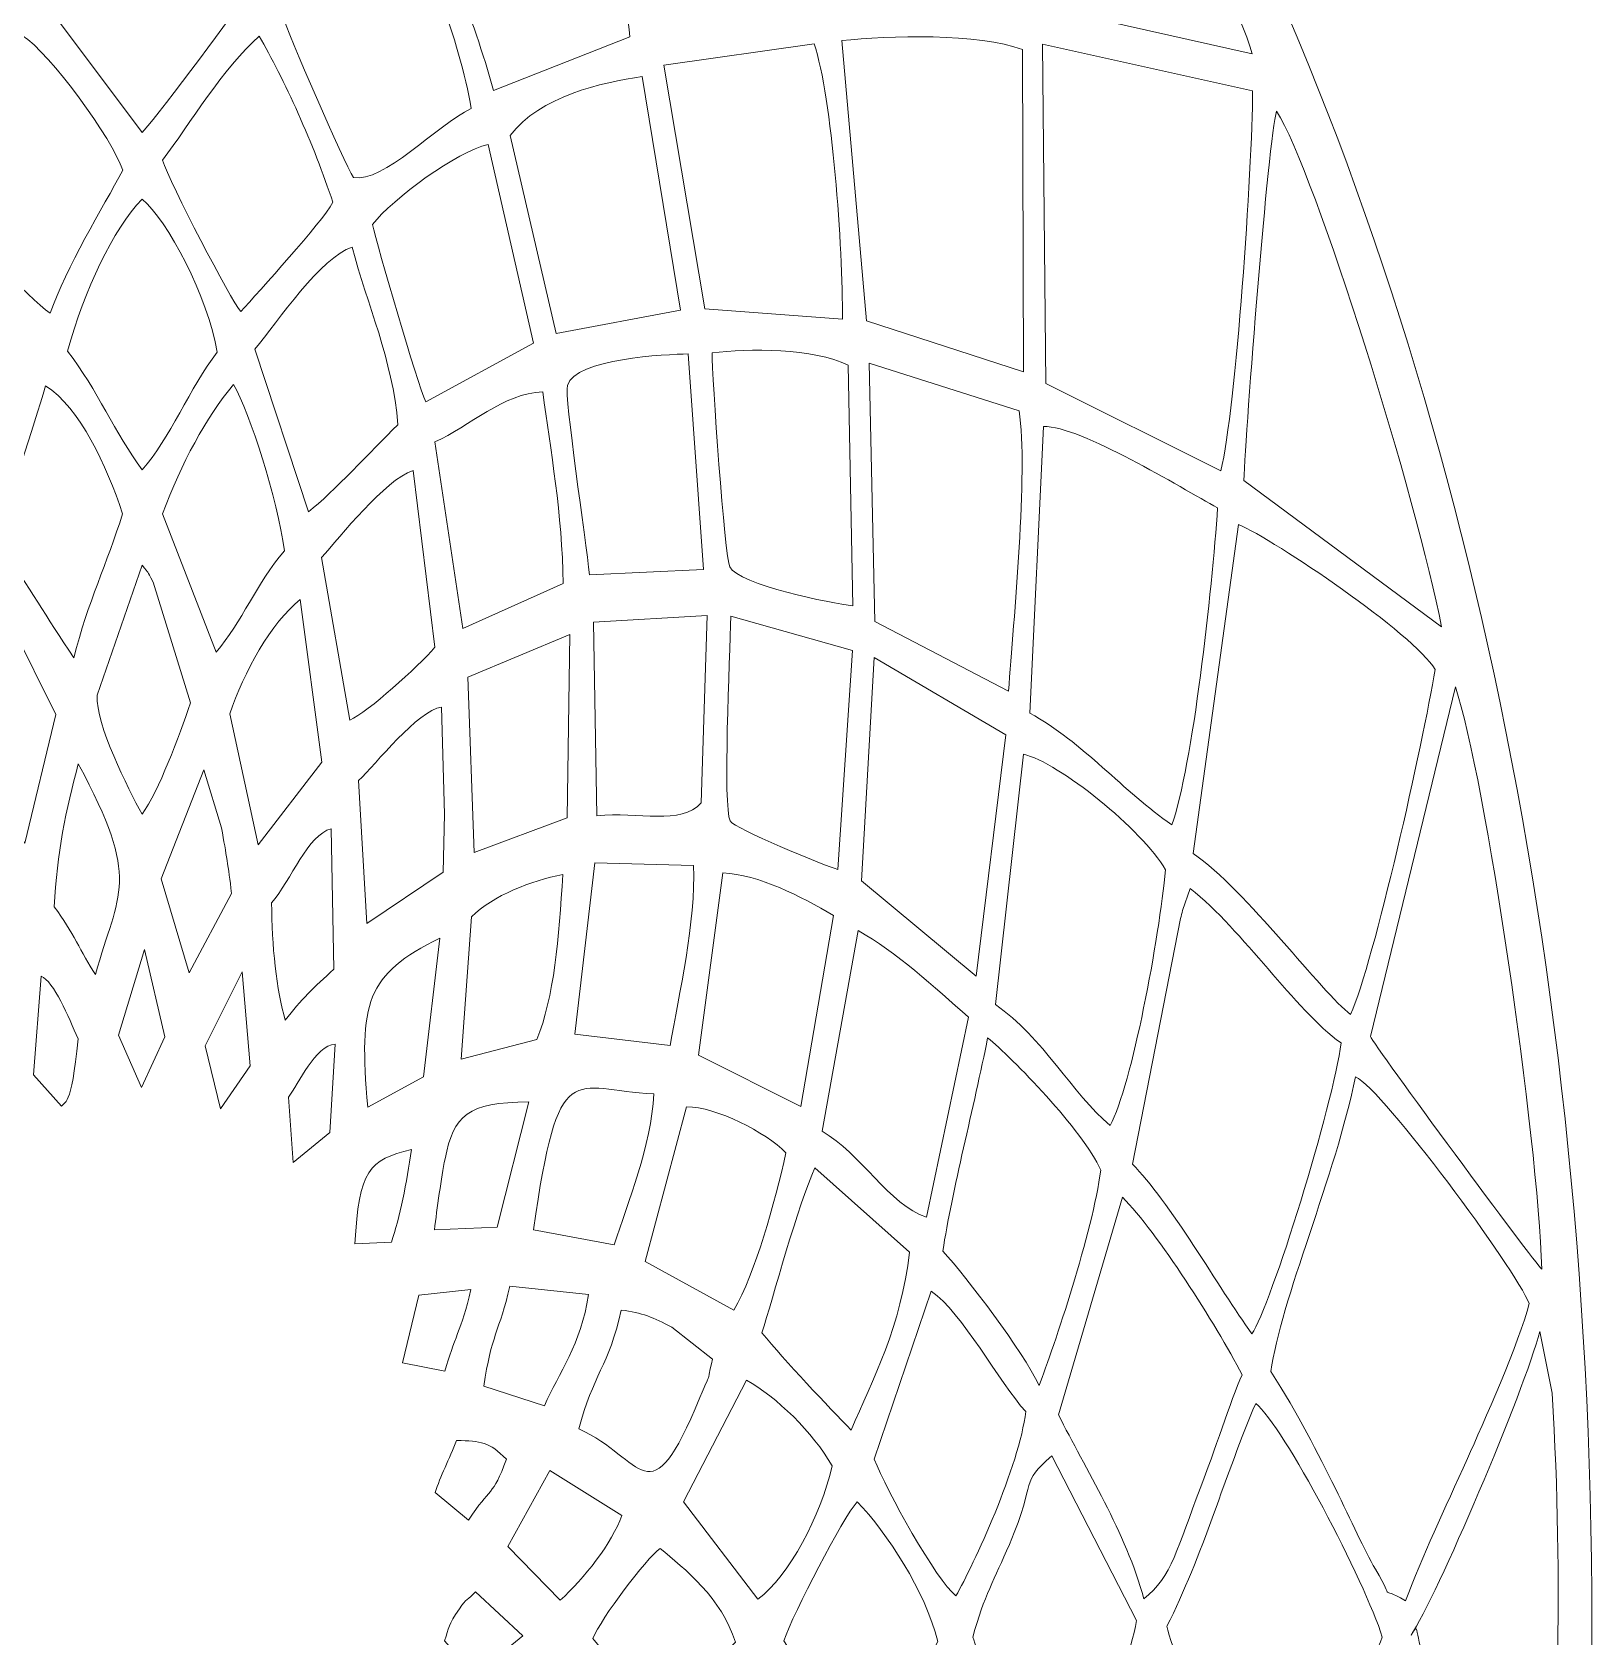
# Model space of a CAD drawing. Header units: millimetres. Extents: x -95 to 95, y -175 to 175.
# Drawn here: x -1.8 to 30.47, y -4.66 to 28.55 of the extents above; entities that cross this region are included whole.
import ezdxf

# ---------------------------------------------------------------- set-up
doc = ezdxf.new("R2010")
doc.units = ezdxf.units.MM
doc.header["$MEASUREMENT"] = 0
doc.layers.add('Camada 1', color=7, linetype='Continuous')

msp = doc.modelspace()

# ---------------------------------------------------------------- linework, layer by layer
at = {"layer": 'Camada 1', "color": 250, "lineweight": 9}
for points, knots in [([(2.7243, 54.3657), (2.7243, 54.3657), (2.7243, 49.7857), (2.7243, 49.7857), (2.7243, 49.7857), (18.2422, 47.7014), (30.4743, 24.2353), (30.4743, -4.4067), (30.4743, -4.4067), (30.4743, -34.4198), (17.0433, -58.7509), (0.4743, -58.7509), (0.4743, -58.7509), (-16.0947, -58.7509), (-29.5257, -34.4198), (-29.5257, -4.4067), (-29.5257, -4.4067), (-29.5257, 24.2353), (-17.2936, 47.7014), (-1.7757, 49.7857), (-1.7757, 49.7857), (-1.7757, 49.7857), (-1.7757, 54.3657), (-1.7757, 54.3657), (-1.7757, 54.3657), (-1.7757, 55.6084), (-0.7684, 56.6157), (0.4743, 56.6157), (0.4743, 56.6157), (1.717, 56.6157), (2.7243, 55.6084), (2.7243, 54.3657)], [0, 0, 0, 0, 0.1111111, 0.1111111, 0.1111111, 0.1111111, 0.2222222, 0.2222222, 0.2222222, 0.2222222, 0.3333333, 0.3333333, 0.3333333, 0.3333333, 0.4444444, 0.4444444, 0.4444444, 0.4444444, 0.5555556, 0.5555556, 0.5555556, 0.5555556, 0.6666667, 0.6666667, 0.6666667, 0.6666667, 0.7777778, 0.7777778, 0.7777778, 0.7777778, 1, 1, 1, 1]), ([(19.0704, 29.0806), (19.0704, 29.0806), (23.4425, 28.1028), (23.4425, 28.1028), (23.4425, 28.1028), (23.05, 29.6429), (19.4542, 36.0664), (18.589, 36.9359), (18.589, 36.9359), (18.589, 36.9359), (19.0704, 29.0806), (19.0704, 29.0806)], [0, 0, 0, 0, 0.25, 0.25, 0.25, 0.25, 0.5, 0.5, 0.5, 0.5, 1, 1, 1, 1]), ([(6.2894, 31.7045), (6.629, 30.3852), (7.3302, 28.8857), (7.7467, 27.3434), (7.7467, 27.3434), (7.7467, 27.3434), (10.5671, 28.4539), (10.5671, 28.4539), (10.5671, 28.4539), (10.3978, 30.0842), (9.6473, 32.1942), (9.3583, 33.6924), (9.3583, 33.6924), (8.6116, 33.5081), (6.789, 32.2974), (6.2894, 31.7045)], [0, 0, 0, 0, 0.2, 0.2, 0.2, 0.2, 0.4, 0.4, 0.4, 0.4, 0.6, 0.6, 0.6, 0.6, 1, 1, 1, 1]), ([(-1.5453, 29.1724), (-1.5453, 29.1724), (0.4746, 26.473), (0.4746, 26.473), (0.4746, 26.473), (0.6144, 26.5897), (2.3514, 28.8842), (2.5054, 29.1724), (2.5054, 29.1724), (2.2732, 29.8959), (0.955, 32.1904), (0.4746, 32.5807), (0.4746, 32.5807), (-0.0196, 32.0627), (-1.2943, 29.9267), (-1.5453, 29.1724)], [0, 0, 0, 0, 0.2, 0.2, 0.2, 0.2, 0.4, 0.4, 0.4, 0.4, 0.6, 0.6, 0.6, 0.6, 1, 1, 1, 1]), ([(3.3634, 28.9422), (3.4874, 28.5168), (4.6565, 25.8543), (4.8454, 25.5435), (4.8454, 25.5435), (5.4641, 25.4139), (6.5676, 26.6279), (7.2852, 26.9696), (7.2852, 26.9696), (7.0627, 28.3982), (6.2479, 30.2114), (5.9062, 31.3528), (5.9062, 31.3528), (5.3878, 31.1137), (3.7893, 29.7603), (3.3634, 28.9422)], [0, 0, 0, 0, 0.2, 0.2, 0.2, 0.2, 0.4, 0.4, 0.4, 0.4, 0.6, 0.6, 0.6, 0.6, 1, 1, 1, 1]), ([(-3.4535, 25.029), (-3.0892, 24.3224), (-1.9047, 23.0771), (-1.4257, 22.7316), (-1.4257, 22.7316), (-1.1036, 23.6857), (-0.3351, 24.9117), (0.0719, 25.6944), (0.0719, 25.6944), (-0.1344, 26.3326), (-1.4301, 28.1224), (-2.0092, 28.4809), (-2.0092, 28.4809), (-2.4394, 27.6546), (-3.1562, 26.1116), (-3.4535, 25.029)], [0, 0, 0, 0, 0.2, 0.2, 0.2, 0.2, 0.4, 0.4, 0.4, 0.4, 0.6, 0.6, 0.6, 0.6, 1, 1, 1, 1]), ([(0.8987, 25.9039), (1.0447, 25.4325), (2.3187, 22.9889), (2.5159, 22.7671), (2.5159, 22.7671), (2.8845, 23.1752), (4.1892, 24.6038), (4.4194, 25.029), (4.4194, 25.029), (4.0383, 26.2061), (3.3962, 27.6105), (2.8987, 28.4648), (2.8987, 28.4648), (2.1395, 27.7994), (1.472, 26.661), (0.8987, 25.9039)], [0, 0, 0, 0, 0.2, 0.2, 0.2, 0.2, 0.4, 0.4, 0.4, 0.4, 0.6, 0.6, 0.6, 0.6, 1, 1, 1, 1]), ([(11.2668, 27.8698), (11.2668, 27.8698), (12.117, 22.8257), (12.117, 22.8257), (12.117, 22.8257), (12.117, 22.8257), (14.9643, 22.6084), (14.9643, 22.6084), (14.9643, 22.6084), (14.9814, 24.0818), (14.7495, 27.2122), (14.3809, 28.3119), (14.3809, 28.3119), (14.3809, 28.3119), (11.2668, 27.8698), (11.2668, 27.8698)], [0, 0, 0, 0, 0.2, 0.2, 0.2, 0.2, 0.4, 0.4, 0.4, 0.4, 0.6, 0.6, 0.6, 0.6, 1, 1, 1, 1]), ([(15.4655, 22.5782), (15.4655, 22.5782), (18.7105, 21.5215), (18.7105, 21.5215), (18.7105, 21.5215), (18.7105, 21.5215), (18.6937, 28.1893), (18.6937, 28.1893), (18.6937, 28.1893), (17.7959, 28.5247), (15.9131, 28.4889), (14.9504, 28.3741), (14.9504, 28.3741), (14.9504, 28.3741), (15.4655, 22.5782), (15.4655, 22.5782)], [0, 0, 0, 0, 0.2, 0.2, 0.2, 0.2, 0.4, 0.4, 0.4, 0.4, 0.6, 0.6, 0.6, 0.6, 1, 1, 1, 1]), ([(19.1744, 21.2772), (19.1744, 21.2772), (22.7955, 19.4749), (22.7955, 19.4749), (22.7955, 19.4749), (23.1115, 20.7647), (23.4446, 25.7192), (23.4545, 27.3381), (23.4545, 27.3381), (23.4545, 27.3381), (19.1072, 28.2997), (19.1072, 28.2997), (19.1072, 28.2997), (19.1072, 28.2997), (19.1744, 21.2772), (19.1744, 21.2772)], [0, 0, 0, 0, 0.2, 0.2, 0.2, 0.2, 0.4, 0.4, 0.4, 0.4, 0.6, 0.6, 0.6, 0.6, 1, 1, 1, 1]), ([(8.0921, 26.4101), (8.0921, 26.4101), (9.04, 22.3115), (9.04, 22.3115), (9.04, 22.3115), (9.04, 22.3115), (11.6161, 22.7974), (11.6161, 22.7974), (11.6161, 22.7974), (11.6161, 22.7974), (10.8242, 27.632), (10.8242, 27.632), (10.8242, 27.632), (9.9848, 27.508), (8.7051, 27.229), (8.0921, 26.4101)], [0, 0, 0, 0, 0.2, 0.2, 0.2, 0.2, 0.4, 0.4, 0.4, 0.4, 0.6, 0.6, 0.6, 0.6, 1, 1, 1, 1]), ([(23.2744, 19.2743), (23.2744, 19.2743), (27.363, 16.2447), (27.363, 16.2447), (27.363, 16.2447), (26.8788, 18.7986), (24.7484, 25.6719), (23.9494, 26.9123), (23.9494, 26.9123), (23.7739, 26.3413), (23.3134, 20.3412), (23.2744, 19.2743)], [0, 0, 0, 0, 0.25, 0.25, 0.25, 0.25, 0.5, 0.5, 0.5, 0.5, 1, 1, 1, 1]), ([(5.2424, 24.5686), (5.3373, 24.1385), (6.1684, 21.2806), (6.3433, 20.9), (6.3433, 20.9), (6.3433, 20.9), (8.5703, 22.1132), (8.5703, 22.1132), (8.5703, 22.1132), (8.5703, 22.1132), (7.6337, 26.226), (7.6337, 26.226), (7.6337, 26.226), (7.0006, 26.0916), (5.6551, 25.1021), (5.2424, 24.5686)], [0, 0, 0, 0, 0.2, 0.2, 0.2, 0.2, 0.4, 0.4, 0.4, 0.4, 0.6, 0.6, 0.6, 0.6, 1, 1, 1, 1]), ([(-1.0693, 21.9476), (-0.4444, 21.1427), (-0.0876, 20.2556), (0.4746, 19.4928), (0.4746, 19.4928), (1.0453, 20.1211), (1.4641, 21.2016), (2.0285, 21.9261), (2.0285, 21.9261), (1.8452, 23.063), (0.9955, 24.6739), (0.4746, 25.0924), (0.4746, 25.0924), (-0.141, 24.4656), (-0.7104, 23.2186), (-1.0693, 21.9476)], [0, 0, 0, 0, 0.2, 0.2, 0.2, 0.2, 0.4, 0.4, 0.4, 0.4, 0.6, 0.6, 0.6, 0.6, 1, 1, 1, 1]), ([(2.8064, 21.9917), (2.8064, 21.9917), (3.916, 18.6207), (3.916, 18.6207), (3.916, 18.6207), (4.4397, 19.0432), (5.1972, 19.8642), (5.7678, 20.4253), (5.7678, 20.4253), (5.6576, 21.7913), (5.1313, 22.9013), (4.8233, 24.102), (4.8233, 24.102), (4.1793, 23.9012), (3.286, 22.5717), (2.8064, 21.9917)], [0, 0, 0, 0, 0.2, 0.2, 0.2, 0.2, 0.4, 0.4, 0.4, 0.4, 0.6, 0.6, 0.6, 0.6, 1, 1, 1, 1]), ([(15.1777, 16.6785), (15.1777, 16.6785), (15.0812, 21.6607), (15.0812, 21.6607), (15.0812, 21.6607), (14.381, 22.0079), (13.008, 22.0106), (12.2703, 21.9135), (12.2703, 21.9135), (12.2595, 21.4589), (12.5356, 17.6817), (12.6331, 17.4847), (12.6331, 17.4847), (12.8173, 17.1133), (14.7549, 16.7286), (15.1777, 16.6785)], [0, 0, 0, 0, 0.2, 0.2, 0.2, 0.2, 0.4, 0.4, 0.4, 0.4, 0.6, 0.6, 0.6, 0.6, 1, 1, 1, 1]), ([(9.7321, 17.3167), (9.7321, 17.3167), (12.0935, 17.4319), (12.0935, 17.4319), (12.0935, 17.4319), (12.0935, 17.4319), (11.775, 21.8906), (11.775, 21.8906), (11.775, 21.8906), (11.3161, 21.885), (9.4407, 21.795), (9.2741, 21.2401), (9.2741, 21.2401), (9.2074, 21.018), (9.6579, 18.0424), (9.7321, 17.3167)], [0, 0, 0, 0, 0.2, 0.2, 0.2, 0.2, 0.4, 0.4, 0.4, 0.4, 0.6, 0.6, 0.6, 0.6, 1, 1, 1, 1]), ([(15.6351, 16.3564), (15.6351, 16.3564), (18.4033, 14.9119), (18.4033, 14.9119), (18.4033, 14.9119), (18.5087, 16.3943), (18.8108, 19.4462), (18.6235, 20.7141), (18.6235, 20.7141), (18.6235, 20.7141), (15.5189, 21.702), (15.5189, 21.702), (15.5189, 21.702), (15.5189, 21.702), (15.6351, 16.3564), (15.6351, 16.3564)], [0, 0, 0, 0, 0.2, 0.2, 0.2, 0.2, 0.4, 0.4, 0.4, 0.4, 0.6, 0.6, 0.6, 0.6, 1, 1, 1, 1]), ([(0.8992, 18.5837), (0.8992, 18.5837), (2.0056, 15.7187), (2.0056, 15.7187), (2.0056, 15.7187), (2.5381, 16.3441), (2.8456, 17.1458), (3.4174, 17.8151), (3.4174, 17.8151), (3.2678, 18.9074), (2.7096, 20.6502), (2.3659, 21.2616), (2.3659, 21.2616), (1.7921, 20.5654), (1.2856, 19.6306), (0.8992, 18.5837)], [0, 0, 0, 0, 0.2, 0.2, 0.2, 0.2, 0.4, 0.4, 0.4, 0.4, 0.6, 0.6, 0.6, 0.6, 1, 1, 1, 1]), ([(-2.4488, 17.8699), (-1.8346, 17.0617), (-1.5312, 16.4645), (-0.9372, 15.603), (-0.9372, 15.603), (-0.6464, 16.7619), (-0.2511, 17.5559), (0.0715, 18.5837), (0.0715, 18.5837), (-0.2643, 19.586), (-0.8082, 20.7717), (-1.5267, 21.2335), (-1.5267, 21.2335), (-1.7678, 20.34), (-2.2974, 18.9929), (-2.4488, 17.8699)], [0, 0, 0, 0, 0.2, 0.2, 0.2, 0.2, 0.4, 0.4, 0.4, 0.4, 0.6, 0.6, 0.6, 0.6, 1, 1, 1, 1]), ([(6.5343, 20.0691), (6.5343, 20.0691), (7.1114, 16.2059), (7.1114, 16.2059), (7.1114, 16.2059), (7.1114, 16.2059), (9.1861, 17.1383), (9.1861, 17.1383), (9.1861, 17.1383), (9.1727, 18.5661), (8.9207, 19.9118), (8.7649, 21.1086), (8.7649, 21.1086), (7.9453, 21.0753), (7.2549, 20.396), (6.5343, 20.0691)], [0, 0, 0, 0, 0.2, 0.2, 0.2, 0.2, 0.4, 0.4, 0.4, 0.4, 0.6, 0.6, 0.6, 0.6, 1, 1, 1, 1]), ([(18.8432, 14.4573), (19.9382, 13.8609), (20.7865, 12.8296), (21.7805, 12.1479), (21.7805, 12.1479), (22.2146, 13.3269), (22.6139, 17.0272), (22.7289, 18.7095), (22.7289, 18.7095), (21.9609, 19.1204), (19.906, 20.3998), (19.1277, 20.3911), (19.1277, 20.3911), (19.1277, 20.3911), (18.8432, 14.4573), (18.8432, 14.4573)], [0, 0, 0, 0, 0.2, 0.2, 0.2, 0.2, 0.4, 0.4, 0.4, 0.4, 0.6, 0.6, 0.6, 0.6, 1, 1, 1, 1]), ([(4.1869, 17.6818), (4.1869, 17.6818), (4.7739, 14.3098), (4.7739, 14.3098), (4.7739, 14.3098), (5.1414, 14.4832), (6.1779, 15.4053), (6.5345, 15.8215), (6.5345, 15.8215), (6.5345, 15.8215), (6.0816, 19.4767), (6.0816, 19.4767), (6.0816, 19.4767), (5.4904, 19.282), (4.5776, 18.1116), (4.1869, 17.6818)], [0, 0, 0, 0, 0.2, 0.2, 0.2, 0.2, 0.4, 0.4, 0.4, 0.4, 0.6, 0.6, 0.6, 0.6, 1, 1, 1, 1]), ([(22.2241, 11.5556), (23.3242, 10.7918), (24.8989, 8.6553), (25.4804, 8.2217), (25.4804, 8.2217), (25.9634, 9.2983), (26.9856, 13.8544), (27.2279, 15.3611), (27.2279, 15.3611), (26.8011, 16.0948), (23.9033, 18.0481), (23.16, 18.3608), (23.16, 18.3608), (23.16, 18.3608), (22.2241, 11.5556), (22.2241, 11.5556)], [0, 0, 0, 0, 0.2, 0.2, 0.2, 0.2, 0.4, 0.4, 0.4, 0.4, 0.6, 0.6, 0.6, 0.6, 1, 1, 1, 1]), ([(0.4746, 12.3664), (0.8151, 12.8479), (1.2413, 13.9669), (1.4721, 14.6705), (1.4721, 14.6705), (1.4721, 14.6705), (0.7021, 17.1654), (0.7021, 17.1654), (0.7021, 17.1654), (0.5475, 17.4596), (0.6432, 17.3048), (0.4746, 17.5213), (0.4746, 17.5213), (0.4746, 17.5213), (-0.4585, 14.8293), (-0.4585, 14.8293), (-0.4585, 14.8293), (-0.486, 14.22), (0.1758, 12.9085), (0.4746, 12.3664)], [0, 0, 0, 0, 0.1666667, 0.1666667, 0.1666667, 0.1666667, 0.3333333, 0.3333333, 0.3333333, 0.3333333, 0.5, 0.5, 0.5, 0.5, 0.6666667, 0.6666667, 0.6666667, 0.6666667, 1, 1, 1, 1]), ([(-3.2737, 13.548), (-2.9872, 13.122), (-2.1549, 11.9693), (-1.9494, 11.7639), (-1.9494, 11.7639), (-1.9494, 11.7639), (-1.3087, 14.427), (-1.3087, 14.427), (-1.3087, 14.427), (-1.3087, 14.427), (-2.2162, 16.2521), (-2.2162, 16.2521), (-2.2162, 16.2521), (-2.6048, 16.8055), (-2.3418, 16.5369), (-2.7726, 16.8231), (-2.7726, 16.8231), (-2.7726, 16.8231), (-3.2737, 13.548), (-3.2737, 13.548)], [0, 0, 0, 0, 0.1666667, 0.1666667, 0.1666667, 0.1666667, 0.3333333, 0.3333333, 0.3333333, 0.3333333, 0.5, 0.5, 0.5, 0.5, 0.6666667, 0.6666667, 0.6666667, 0.6666667, 1, 1, 1, 1]), ([(2.2866, 14.4404), (2.2866, 14.4404), (2.8769, 11.7338), (2.8769, 11.7338), (2.8769, 11.7338), (2.8769, 11.7338), (4.1945, 13.4412), (4.1945, 13.4412), (4.1945, 13.4412), (4.1945, 13.4412), (3.748, 16.8072), (3.748, 16.8072), (3.748, 16.8072), (3.1364, 16.335), (2.5779, 15.296), (2.2866, 14.4404)], [0, 0, 0, 0, 0.2, 0.2, 0.2, 0.2, 0.4, 0.4, 0.4, 0.4, 0.6, 0.6, 0.6, 0.6, 1, 1, 1, 1]), ([(9.8119, 16.3396), (9.8119, 16.3396), (9.8858, 12.3352), (9.8858, 12.3352), (9.8858, 12.3352), (10.7503, 12.4182), (11.6182, 12.1322), (12.0437, 12.5989), (12.0437, 12.5989), (12.0437, 12.5989), (12.1672, 16.4772), (12.1672, 16.4772), (12.1672, 16.4772), (12.1672, 16.4772), (9.8119, 16.3396), (9.8119, 16.3396)], [0, 0, 0, 0, 0.2, 0.2, 0.2, 0.2, 0.4, 0.4, 0.4, 0.4, 0.6, 0.6, 0.6, 0.6, 1, 1, 1, 1]), ([(14.8683, 11.2249), (14.8683, 11.2249), (15.1747, 15.753), (15.1747, 15.753), (15.1747, 15.753), (15.1747, 15.753), (12.6591, 16.4618), (12.6591, 16.4618), (12.6591, 16.4618), (12.6327, 15.6063), (12.4901, 12.5052), (12.6418, 12.2271), (12.6418, 12.2271), (12.7285, 12.0681), (14.5789, 11.308), (14.8683, 11.2249)], [0, 0, 0, 0, 0.2, 0.2, 0.2, 0.2, 0.4, 0.4, 0.4, 0.4, 0.6, 0.6, 0.6, 0.6, 1, 1, 1, 1]), ([(7.2176, 15.202), (7.2176, 15.202), (7.3427, 11.5746), (7.3427, 11.5746), (7.3427, 11.5746), (7.3427, 11.5746), (9.2704, 12.2911), (9.2704, 12.2911), (9.2704, 12.2911), (9.2704, 12.2911), (9.3265, 16.0882), (9.3265, 16.0882), (9.3265, 16.0882), (9.3265, 16.0882), (7.2176, 15.202), (7.2176, 15.202)], [0, 0, 0, 0, 0.2, 0.2, 0.2, 0.2, 0.4, 0.4, 0.4, 0.4, 0.6, 0.6, 0.6, 0.6, 1, 1, 1, 1]), ([(15.3601, 10.9899), (15.3601, 10.9899), (17.7323, 9.0143), (17.7323, 9.0143), (17.7323, 9.0143), (17.7323, 9.0143), (18.3482, 14.0079), (18.3482, 14.0079), (18.3482, 14.0079), (18.3482, 14.0079), (15.6206, 15.6071), (15.6206, 15.6071), (15.6206, 15.6071), (15.6206, 15.6071), (15.3601, 10.9899), (15.3601, 10.9899)], [0, 0, 0, 0, 0.2, 0.2, 0.2, 0.2, 0.4, 0.4, 0.4, 0.4, 0.6, 0.6, 0.6, 0.6, 1, 1, 1, 1]), ([(25.8906, 7.7652), (25.9733, 7.5778), (29.2966, 3.0694), (29.4368, 2.9517), (29.4368, 2.9517), (29.3571, 5.6715), (28.2761, 13.1184), (27.6492, 15.0047), (27.6492, 15.0047), (27.6492, 15.0047), (25.8906, 7.7652), (25.8906, 7.7652)], [0, 0, 0, 0, 0.25, 0.25, 0.25, 0.25, 0.5, 0.5, 0.5, 0.5, 1, 1, 1, 1]), ([(4.9524, 13.0637), (4.9524, 13.0637), (5.1215, 10.1044), (5.1215, 10.1044), (5.1215, 10.1044), (5.1215, 10.1044), (6.7009, 11.1667), (6.7009, 11.1667), (6.7009, 11.1667), (6.7009, 11.1667), (6.7319, 12.3681), (6.7319, 12.3681), (6.7319, 12.3681), (6.7319, 12.3681), (6.6683, 14.5821), (6.6683, 14.5821), (6.6683, 14.5821), (6.1815, 14.5152), (5.3079, 13.3981), (4.9524, 13.0637)], [0, 0, 0, 0, 0.1666667, 0.1666667, 0.1666667, 0.1666667, 0.3333333, 0.3333333, 0.3333333, 0.3333333, 0.5, 0.5, 0.5, 0.5, 0.6666667, 0.6666667, 0.6666667, 0.6666667, 1, 1, 1, 1]), ([(-1.3439, 10.4499), (-0.9493, 9.93), (-0.7964, 9.5137), (-0.4913, 9.0461), (-0.4913, 9.0461), (-0.0155, 10.7765), (0.4718, 10.9674), (-0.8465, 13.4082), (-0.8465, 13.4082), (-1.1027, 12.4632), (-1.289, 11.5579), (-1.3439, 10.4499)], [0, 0, 0, 0, 0.25, 0.25, 0.25, 0.25, 0.5, 0.5, 0.5, 0.5, 1, 1, 1, 1]), ([(0.8719, 11.0266), (0.8719, 11.0266), (1.4452, 9.0826), (1.4452, 9.0826), (1.4452, 9.0826), (1.4452, 9.0826), (2.326, 10.7253), (2.326, 10.7253), (2.326, 10.7253), (2.2522, 11.3232), (2.2231, 11.5025), (2.1152, 12.0828), (2.1152, 12.0828), (2.1152, 12.0828), (1.7504, 13.2876), (1.7504, 13.2876), (1.7504, 13.2876), (1.7504, 13.2876), (0.8719, 11.0266), (0.8719, 11.0266)], [0, 0, 0, 0, 0.1666667, 0.1666667, 0.1666667, 0.1666667, 0.3333333, 0.3333333, 0.3333333, 0.3333333, 0.5, 0.5, 0.5, 0.5, 0.6666667, 0.6666667, 0.6666667, 0.6666667, 1, 1, 1, 1]), ([(18.1309, 8.4265), (19.1237, 7.743), (19.7151, 6.5852), (20.5047, 5.9248), (20.5047, 5.9248), (20.9565, 6.7516), (21.5216, 9.8198), (21.6522, 11.2177), (21.6522, 11.2177), (21.1782, 12.0402), (19.4396, 13.4431), (18.7126, 13.6077), (18.7126, 13.6077), (18.7126, 13.6077), (18.1309, 8.4265), (18.1309, 8.4265)], [0, 0, 0, 0, 0.2, 0.2, 0.2, 0.2, 0.4, 0.4, 0.4, 0.4, 0.6, 0.6, 0.6, 0.6, 1, 1, 1, 1]), ([(3.1543, 10.5298), (3.1526, 9.669), (3.2584, 8.7061), (3.4368, 8.102), (3.4368, 8.102), (3.757, 8.5297), (4.0324, 8.7836), (4.442, 9.1577), (4.442, 9.1577), (4.442, 9.1577), (4.3835, 12.0658), (4.3835, 12.0658), (4.3835, 12.0658), (3.9099, 11.9408), (3.5532, 11.0049), (3.1543, 10.5298)], [0, 0, 0, 0, 0.2, 0.2, 0.2, 0.2, 0.4, 0.4, 0.4, 0.4, 0.6, 0.6, 0.6, 0.6, 1, 1, 1, 1]), ([(9.4257, 7.8143), (9.4257, 7.8143), (11.4011, 7.5817), (11.4011, 7.5817), (11.4011, 7.5817), (11.5818, 8.6254), (11.9341, 10.1534), (11.8861, 11.3033), (11.8861, 11.3033), (11.8861, 11.3033), (9.8457, 11.3611), (9.8457, 11.3611), (9.8457, 11.3611), (9.8457, 11.3611), (9.4257, 7.8143), (9.4257, 7.8143)], [0, 0, 0, 0, 0.2, 0.2, 0.2, 0.2, 0.4, 0.4, 0.4, 0.4, 0.6, 0.6, 0.6, 0.6, 1, 1, 1, 1]), ([(7.2876, 10.2395), (7.2876, 10.2395), (7.0773, 7.2938), (7.0773, 7.2938), (7.0773, 7.2938), (7.0773, 7.2938), (8.6399, 7.7019), (8.6399, 7.7019), (8.6399, 7.7019), (9.0039, 8.5727), (9.0962, 9.8048), (9.1794, 11.1187), (9.1794, 11.1187), (8.5219, 10.9881), (7.7418, 10.6892), (7.2876, 10.2395)], [0, 0, 0, 0, 0.2, 0.2, 0.2, 0.2, 0.4, 0.4, 0.4, 0.4, 0.6, 0.6, 0.6, 0.6, 1, 1, 1, 1]), ([(11.9868, 7.3817), (11.9868, 7.3817), (14.1042, 6.3146), (14.1042, 6.3146), (14.1042, 6.3146), (14.1042, 6.3146), (14.7795, 10.2707), (14.7795, 10.2707), (14.7795, 10.2707), (14.104, 10.6686), (13.2348, 11.1169), (12.4916, 11.1522), (12.4916, 11.1522), (12.4916, 11.1522), (11.9868, 7.3817), (11.9868, 7.3817)], [0, 0, 0, 0, 0.2, 0.2, 0.2, 0.2, 0.4, 0.4, 0.4, 0.4, 0.6, 0.6, 0.6, 0.6, 1, 1, 1, 1]), ([(20.9658, 5.1242), (21.7052, 4.397), (22.7714, 2.5416), (23.4391, 1.6114), (23.4391, 1.6114), (23.8236, 2.1658), (25.1324, 6.3812), (25.2829, 7.6318), (25.2829, 7.6318), (24.3163, 8.3313), (23.2684, 9.9511), (22.1633, 10.8288), (22.1633, 10.8288), (22.1633, 10.8288), (22.0057, 10.3704), (22.0057, 10.3704), (22.0057, 10.3704), (21.9936, 10.3263), (21.975, 10.2584), (21.9624, 10.2086), (21.9624, 10.2086), (21.9624, 10.2086), (20.9658, 5.1242), (20.9658, 5.1242)], [0, 0, 0, 0, 0.1428571, 0.1428571, 0.1428571, 0.1428571, 0.2857143, 0.2857143, 0.2857143, 0.2857143, 0.4285714, 0.4285714, 0.4285714, 0.4285714, 0.5714286, 0.5714286, 0.5714286, 0.5714286, 0.7142857, 0.7142857, 0.7142857, 0.7142857, 1, 1, 1, 1]), ([(5.1422, 6.3054), (5.1422, 6.3054), (6.2965, 6.9319), (6.2965, 6.9319), (6.2965, 6.9319), (6.2965, 6.9319), (6.6361, 9.7999), (6.6361, 9.7999), (6.6361, 9.7999), (5.1015, 9.0467), (4.9573, 8.4804), (5.1422, 6.3054)], [0, 0, 0, 0, 0.25, 0.25, 0.25, 0.25, 0.5, 0.5, 0.5, 0.5, 1, 1, 1, 1]), ([(14.5458, 5.8049), (15.3495, 5.3545), (15.9271, 4.2793), (16.7027, 4.0271), (16.7027, 4.0271), (16.7027, 4.0271), (17.5734, 8.1663), (17.5734, 8.1663), (17.5734, 8.1663), (16.877, 8.7854), (16.0674, 9.5215), (15.2933, 9.9572), (15.2933, 9.9572), (15.2933, 9.9572), (14.5458, 5.8049), (14.5458, 5.8049)], [0, 0, 0, 0, 0.2, 0.2, 0.2, 0.2, 0.4, 0.4, 0.4, 0.4, 0.6, 0.6, 0.6, 0.6, 1, 1, 1, 1]), ([(-0.0129, 7.7951), (-0.0129, 7.7951), (0.4642, 6.7109), (0.4642, 6.7109), (0.4642, 6.7109), (0.4642, 6.7109), (0.9451, 7.7616), (0.9451, 7.7616), (0.9451, 7.7616), (0.9451, 7.7616), (0.5222, 9.5646), (0.5222, 9.5646), (0.5222, 9.5646), (0.5222, 9.5646), (-0.0129, 7.7951), (-0.0129, 7.7951)], [0, 0, 0, 0, 0.2, 0.2, 0.2, 0.2, 0.4, 0.4, 0.4, 0.4, 0.6, 0.6, 0.6, 0.6, 1, 1, 1, 1]), ([(-1.7744, 6.9731), (-1.7744, 6.9731), (-1.1934, 6.3251), (-1.1934, 6.3251), (-1.1934, 6.3251), (-1.1423, 6.4257), (-0.9853, 6.2492), (-0.8515, 7.7182), (-0.8515, 7.7182), (-1.0446, 8.1702), (-1.3545, 8.9063), (-1.6166, 9.0176), (-1.6166, 9.0176), (-1.6166, 9.0176), (-1.7744, 6.9731), (-1.7744, 6.9731)], [0, 0, 0, 0, 0.2, 0.2, 0.2, 0.2, 0.4, 0.4, 0.4, 0.4, 0.6, 0.6, 0.6, 0.6, 1, 1, 1, 1]), ([(1.7819, 7.5739), (1.7819, 7.5739), (2.0974, 6.2689), (2.0974, 6.2689), (2.0974, 6.2689), (2.0974, 6.2689), (2.7117, 7.1574), (2.7117, 7.1574), (2.7117, 7.1574), (2.7117, 7.1574), (2.545, 9.1039), (2.545, 9.1039), (2.545, 9.1039), (2.545, 9.1039), (1.7819, 7.5739), (1.7819, 7.5739)], [0, 0, 0, 0, 0.2, 0.2, 0.2, 0.2, 0.4, 0.4, 0.4, 0.4, 0.6, 0.6, 0.6, 0.6, 1, 1, 1, 1]), ([(17.0441, 3.324), (17.5504, 2.7671), (18.6889, 1.273), (19.0361, 0.5444), (19.0361, 0.5444), (19.3385, 1.3346), (20.1473, 3.7235), (20.312, 5.0026), (20.312, 5.0026), (19.9421, 5.8266), (18.4697, 7.3346), (17.9701, 7.7407), (17.9701, 7.7407), (17.6966, 6.3334), (17.224, 4.5479), (17.0441, 3.324)], [0, 0, 0, 0, 0.2, 0.2, 0.2, 0.2, 0.4, 0.4, 0.4, 0.4, 0.6, 0.6, 0.6, 0.6, 1, 1, 1, 1]), ([(3.501, 6.514), (3.501, 6.514), (3.5983, 5.159), (3.5983, 5.159), (3.5983, 5.159), (3.5983, 5.159), (4.3607, 5.7772), (4.3607, 5.7772), (4.3607, 5.7772), (4.3607, 5.7772), (4.4677, 7.6098), (4.4677, 7.6098), (4.4677, 7.6098), (4.0536, 7.5783), (3.712, 6.783), (3.501, 6.514)], [0, 0, 0, 0, 0.2, 0.2, 0.2, 0.2, 0.4, 0.4, 0.4, 0.4, 0.6, 0.6, 0.6, 0.6, 1, 1, 1, 1]), ([(8.5716, 3.7673), (8.5716, 3.7673), (10.243, 3.4522), (10.243, 3.4522), (10.243, 3.4522), (10.5232, 4.3457), (11.0112, 5.4948), (11.0628, 6.5771), (11.0628, 6.5771), (9.3567, 6.6639), (9.0972, 7.4104), (8.5716, 3.7673)], [0, 0, 0, 0, 0.25, 0.25, 0.25, 0.25, 0.5, 0.5, 0.5, 0.5, 1, 1, 1, 1]), ([(23.8323, 0.8315), (24.9528, -0.9328), (25.5284, -2.4537), (25.9952, -3.2563), (25.9952, -3.2563), (26.4418, -4.0243), (26.0084, -3.5482), (26.615, -3.9106), (26.615, -3.9106), (26.9714, -2.9866), (27.4193, -2.0263), (27.898, -0.9686), (27.898, -0.9686), (28.2162, -0.2654), (28.9784, 1.4453), (29.1749, 2.2404), (29.1749, 2.2404), (28.8959, 2.9554), (26.1655, 6.6523), (25.5811, 6.934), (25.5811, 6.934), (25.1796, 4.9152), (24.0246, 2.2801), (23.8323, 0.8315)], [0, 0, 0, 0, 0.1428571, 0.1428571, 0.1428571, 0.1428571, 0.2857143, 0.2857143, 0.2857143, 0.2857143, 0.4285714, 0.4285714, 0.4285714, 0.4285714, 0.5714286, 0.5714286, 0.5714286, 0.5714286, 0.7142857, 0.7142857, 0.7142857, 0.7142857, 1, 1, 1, 1]), ([(6.5213, 3.7628), (6.5213, 3.7628), (7.8208, 3.8218), (7.8208, 3.8218), (7.8208, 3.8218), (7.8208, 3.8218), (8.4784, 6.4121), (8.4784, 6.4121), (8.4784, 6.4121), (7.1984, 6.4003), (6.928, 6.1414), (6.7419, 5.232), (6.7419, 5.232), (6.6641, 4.852), (6.5788, 4.199), (6.5213, 3.7628)], [0, 0, 0, 0, 0.2, 0.2, 0.2, 0.2, 0.4, 0.4, 0.4, 0.4, 0.6, 0.6, 0.6, 0.6, 1, 1, 1, 1]), ([(10.8806, 3.1116), (10.8806, 3.1116), (12.7184, 2.1003), (12.7184, 2.1003), (12.7184, 2.1003), (13.1678, 2.8803), (13.5676, 4.3216), (13.7969, 5.3607), (13.7969, 5.3607), (13.3762, 5.7818), (12.3654, 6.3084), (11.7385, 6.3137), (11.7385, 6.3137), (11.7385, 6.3137), (10.8806, 3.1116), (10.8806, 3.1116)], [0, 0, 0, 0, 0.2, 0.2, 0.2, 0.2, 0.4, 0.4, 0.4, 0.4, 0.6, 0.6, 0.6, 0.6, 1, 1, 1, 1]), ([(4.8766, 3.4731), (4.8766, 3.4731), (5.6335, 3.5066), (5.6335, 3.5066), (5.6335, 3.5066), (5.8018, 4.0172), (5.957, 4.7415), (6.0458, 5.4253), (6.0458, 5.4253), (5.1689, 5.217), (4.9624, 5.001), (4.8766, 3.4731)], [0, 0, 0, 0, 0.25, 0.25, 0.25, 0.25, 0.5, 0.5, 0.5, 0.5, 1, 1, 1, 1]), ([(13.3003, 1.637), (13.7693, 1.0532), (14.6808, 0.0972), (15.1464, -0.3786), (15.1464, -0.3786), (15.5936, 0.6598), (16.1826, 1.7839), (16.3553, 3.3031), (16.3553, 3.3031), (16.3553, 3.3031), (14.3962, 5.0452), (14.3962, 5.0452), (14.3962, 5.0452), (14.0572, 4.3157), (13.5193, 2.3304), (13.3003, 1.637)], [0, 0, 0, 0, 0.2, 0.2, 0.2, 0.2, 0.4, 0.4, 0.4, 0.4, 0.6, 0.6, 0.6, 0.6, 1, 1, 1, 1]), ([(19.4364, -0.0615), (19.984, -1.165), (20.8412, -2.5076), (21.202, -3.8693), (21.202, -3.8693), (21.7879, -3.4236), (21.899, -2.7919), (22.3694, -1.5847), (22.3694, -1.5847), (22.6592, -0.8409), (22.9991, 0.2279), (23.2343, 0.765), (23.2343, 0.765), (22.6859, 1.8226), (21.4852, 3.7111), (20.7599, 4.4399), (20.7599, 4.4399), (20.7599, 4.4399), (19.4364, -0.0615), (19.4364, -0.0615)], [0, 0, 0, 0, 0.1666667, 0.1666667, 0.1666667, 0.1666667, 0.3333333, 0.3333333, 0.3333333, 0.3333333, 0.5, 0.5, 0.5, 0.5, 0.6666667, 0.6666667, 0.6666667, 0.6666667, 1, 1, 1, 1]), ([(5.864, 1.0106), (5.864, 1.0106), (6.7387, 0.84), (6.7387, 0.84), (6.7387, 0.84), (6.9255, 1.5079), (7.0772, 1.6882), (7.2782, 2.5281), (7.2782, 2.5281), (7.2782, 2.5281), (6.2035, 2.4133), (6.2035, 2.4133), (6.2035, 2.4133), (6.2035, 2.4133), (5.864, 1.0106), (5.864, 1.0106)], [0, 0, 0, 0, 0.2, 0.2, 0.2, 0.2, 0.4, 0.4, 0.4, 0.4, 0.6, 0.6, 0.6, 0.6, 1, 1, 1, 1]), ([(7.5479, 0.5267), (7.5479, 0.5267), (8.7983, 0.1245), (8.7983, 0.1245), (8.7983, 0.1245), (9.098, 0.8077), (9.5577, 1.3874), (9.7112, 2.4257), (9.7112, 2.4257), (9.7112, 2.4257), (8.0817, 2.6018), (8.0817, 2.6018), (8.0817, 2.6018), (7.8716, 1.6599), (7.6916, 1.5826), (7.5479, 0.5267)], [0, 0, 0, 0, 0.2, 0.2, 0.2, 0.2, 0.4, 0.4, 0.4, 0.4, 0.6, 0.6, 0.6, 0.6, 1, 1, 1, 1]), ([(15.6256, -0.9822), (15.8792, -1.638), (16.9062, -3.4889), (17.3152, -3.806), (17.3152, -3.806), (17.672, -3.1905), (18.6331, -1.113), (18.7579, 0.0023), (18.7579, 0.0023), (18.2156, 0.6067), (17.433, 2.0626), (16.8049, 2.4953), (16.8049, 2.4953), (16.8049, 2.4953), (15.6256, -0.9822), (15.6256, -0.9822)], [0, 0, 0, 0, 0.2, 0.2, 0.2, 0.2, 0.4, 0.4, 0.4, 0.4, 0.6, 0.6, 0.6, 0.6, 1, 1, 1, 1]), ([(9.5134, -0.3563), (10.8584, -0.955), (10.9464, -2.2872), (12.018, 0.2947), (12.018, 0.2947), (12.2989, 0.9716), (12.1343, 0.5033), (12.2762, 1.0894), (12.2762, 1.0894), (12.2762, 1.0894), (11.4353, 1.752), (11.4353, 1.752), (11.4353, 1.752), (11.0573, 1.9473), (10.8181, 2.0564), (10.3885, 2.1018), (10.3885, 2.1018), (10.135, 0.9474), (9.7983, 0.763), (9.5134, -0.3563)], [0, 0, 0, 0, 0.1666667, 0.1666667, 0.1666667, 0.1666667, 0.3333333, 0.3333333, 0.3333333, 0.3333333, 0.5, 0.5, 0.5, 0.5, 0.6666667, 0.6666667, 0.6666667, 0.6666667, 1, 1, 1, 1]), ([(26.7316, -4.621), (26.9336, -4.3185), (26.7388, -4.5252), (27.1235, -5.3954), (27.1235, -5.3954), (27.1235, -5.3954), (29.561, -10.8938), (29.561, -10.8938), (29.561, -10.8938), (29.7285, -6.8223), (29.8989, -3.7102), (29.6515, 0.386), (29.6515, 0.386), (29.6515, 0.386), (29.3935, 1.663), (29.3935, 1.663), (29.3935, 1.663), (29.0804, 0.4224), (27.2457, -3.8585), (26.7316, -4.621)], [0, 0, 0, 0, 0.1666667, 0.1666667, 0.1666667, 0.1666667, 0.3333333, 0.3333333, 0.3333333, 0.3333333, 0.5, 0.5, 0.5, 0.5, 0.6666667, 0.6666667, 0.6666667, 0.6666667, 1, 1, 1, 1]), ([(11.6792, -1.8654), (11.6792, -1.8654), (13.2178, -3.878), (13.2178, -3.878), (13.2178, -3.878), (13.8642, -3.3922), (14.5184, -2.1542), (14.7512, -1.1208), (14.7512, -1.1208), (14.3623, -0.4255), (13.5955, 0.3115), (12.9775, 0.6534), (12.9775, 0.6534), (12.9775, 0.6534), (11.6792, -1.8654), (11.6792, -1.8654)], [0, 0, 0, 0, 0.2, 0.2, 0.2, 0.2, 0.4, 0.4, 0.4, 0.4, 0.6, 0.6, 0.6, 0.6, 1, 1, 1, 1]), ([(21.6798, -4.4368), (21.8729, -5.2782), (23.1781, -8.4447), (23.5666, -9.3801), (23.5666, -9.3801), (24.0169, -8.7842), (25.7787, -5.6301), (26.1377, -4.6652), (26.1377, -4.6652), (25.779, -3.5134), (24.099, -0.2974), (23.5179, 0.1714), (23.5179, 0.1714), (22.907, -1.2389), (22.4083, -3.017), (21.6798, -4.4368)], [0, 0, 0, 0, 0.2, 0.2, 0.2, 0.2, 0.4, 0.4, 0.4, 0.4, 0.6, 0.6, 0.6, 0.6, 1, 1, 1, 1]), ([(6.5376, -1.6728), (6.5376, -1.6728), (7.2309, -2.2406), (7.2309, -2.2406), (7.2309, -2.2406), (7.6798, -1.549), (7.7248, -1.7698), (8.0126, -0.9822), (8.0126, -0.9822), (7.6543, -0.6173), (7.4939, -0.6087), (6.9812, -0.5932), (6.9812, -0.5932), (6.8332, -0.9696), (6.6407, -1.3441), (6.5376, -1.6728)], [0, 0, 0, 0, 0.2, 0.2, 0.2, 0.2, 0.4, 0.4, 0.4, 0.4, 0.6, 0.6, 0.6, 0.6, 1, 1, 1, 1]), ([(17.6631, -4.6652), (17.8309, -5.2067), (18.9426, -7.9336), (19.2254, -8.2935), (19.2254, -8.2935), (19.6836, -7.502), (20.8493, -5.5978), (21.0489, -4.3192), (21.0489, -4.3192), (21.0489, -4.3192), (19.2979, -0.9119), (19.2979, -0.9119), (19.2979, -0.9119), (18.621, -1.5018), (19.0084, -1.3483), (18.4207, -2.7437), (18.4207, -2.7437), (18.1103, -3.4806), (17.9001, -3.7964), (17.6631, -4.6652)], [0, 0, 0, 0, 0.1666667, 0.1666667, 0.1666667, 0.1666667, 0.3333333, 0.3333333, 0.3333333, 0.3333333, 0.5, 0.5, 0.5, 0.5, 0.6666667, 0.6666667, 0.6666667, 0.6666667, 1, 1, 1, 1]), ([(8.0397, -2.7884), (8.0397, -2.7884), (9.1272, -3.8991), (9.1272, -3.8991), (9.1272, -3.8991), (9.6136, -3.4594), (10.2062, -2.7126), (10.398, -2.1457), (10.398, -2.1457), (10.398, -2.1457), (8.9142, -1.2123), (8.9142, -1.2123), (8.9142, -1.2123), (8.9142, -1.2123), (8.0397, -2.7884), (8.0397, -2.7884)], [0, 0, 0, 0, 0.2, 0.2, 0.2, 0.2, 0.4, 0.4, 0.4, 0.4, 0.6, 0.6, 0.6, 0.6, 1, 1, 1, 1]), ([(13.7529, -4.738), (14.511, -5.9139), (14.8189, -6.8984), (15.2739, -7.3203), (15.2739, -7.3203), (15.9988, -6.6524), (16.4387, -5.6629), (16.9404, -4.7515), (16.9404, -4.7515), (16.6772, -3.7054), (15.8871, -2.5069), (15.2739, -1.8617), (15.2739, -1.8617), (14.9683, -2.2011), (13.9552, -4.161), (13.7529, -4.738)], [0, 0, 0, 0, 0.2, 0.2, 0.2, 0.2, 0.4, 0.4, 0.4, 0.4, 0.6, 0.6, 0.6, 0.6, 1, 1, 1, 1]), ([(9.8039, -4.6904), (9.8039, -4.6904), (11.1914, -6.3825), (11.1914, -6.3825), (11.1914, -6.3825), (11.1914, -6.3825), (12.7519, -4.7695), (12.7519, -4.7695), (12.7519, -4.7695), (12.47, -3.8587), (11.7018, -3.2454), (11.1914, -2.8264), (11.1914, -2.8264), (10.8992, -3.054), (9.9738, -4.2656), (9.8039, -4.6904)], [0, 0, 0, 0, 0.2, 0.2, 0.2, 0.2, 0.4, 0.4, 0.4, 0.4, 0.6, 0.6, 0.6, 0.6, 1, 1, 1, 1]), ([(6.73, -4.7416), (6.73, -4.7416), (7.3571, -5.448), (7.3571, -5.448), (7.3571, -5.448), (7.3571, -5.448), (8.3533, -4.6345), (8.3533, -4.6345), (8.3533, -4.6345), (8.3533, -4.6345), (7.3746, -3.7264), (7.3746, -3.7264), (7.3746, -3.7264), (7.207, -3.8993), (7.1936, -3.8593), (7.0411, -4.0752), (7.0411, -4.0752), (6.7922, -4.4275), (6.8366, -4.4548), (6.73, -4.7416)], [0, 0, 0, 0, 0.1666667, 0.1666667, 0.1666667, 0.1666667, 0.3333333, 0.3333333, 0.3333333, 0.3333333, 0.5, 0.5, 0.5, 0.5, 0.6666667, 0.6666667, 0.6666667, 0.6666667, 1, 1, 1, 1])]:
    msp.add_open_spline(points, degree=3, knots=knots, dxfattribs=at)
at = {"layer": 'Camada 1', "color": 240, "lineweight": 9}
msp.add_open_spline([(2.7243, 54.3657), (2.7243, 54.3657), (2.7243, 49.7857), (2.7243, 49.7857), (2.7243, 49.7857), (18.2422, 47.7014), (30.4743, 24.2353), (30.4743, -4.4067), (30.4743, -4.4067), (30.4743, -34.4198), (17.0433, -58.7509), (0.4743, -58.7509), (0.4743, -58.7509), (-16.0947, -58.7509), (-29.5257, -34.4198), (-29.5257, -4.4067), (-29.5257, -4.4067), (-29.5257, 24.2353), (-17.2936, 47.7014), (-1.7757, 49.7857), (-1.7757, 49.7857), (-1.7757, 49.7857), (-1.7757, 54.3657), (-1.7757, 54.3657), (-1.7757, 54.3657), (-1.7757, 55.6084), (-0.7684, 56.6157), (0.4743, 56.6157), (0.4743, 56.6157), (1.717, 56.6157), (2.7243, 55.6084), (2.7243, 54.3657)], degree=3, knots=[0, 0, 0, 0, 0.1111111, 0.1111111, 0.1111111, 0.1111111, 0.2222222, 0.2222222, 0.2222222, 0.2222222, 0.3333333, 0.3333333, 0.3333333, 0.3333333, 0.4444444, 0.4444444, 0.4444444, 0.4444444, 0.5555556, 0.5555556, 0.5555556, 0.5555556, 0.6666667, 0.6666667, 0.6666667, 0.6666667, 0.7777778, 0.7777778, 0.7777778, 0.7777778, 1, 1, 1, 1], dxfattribs=at)

doc.saveas('drawing.dxf')
